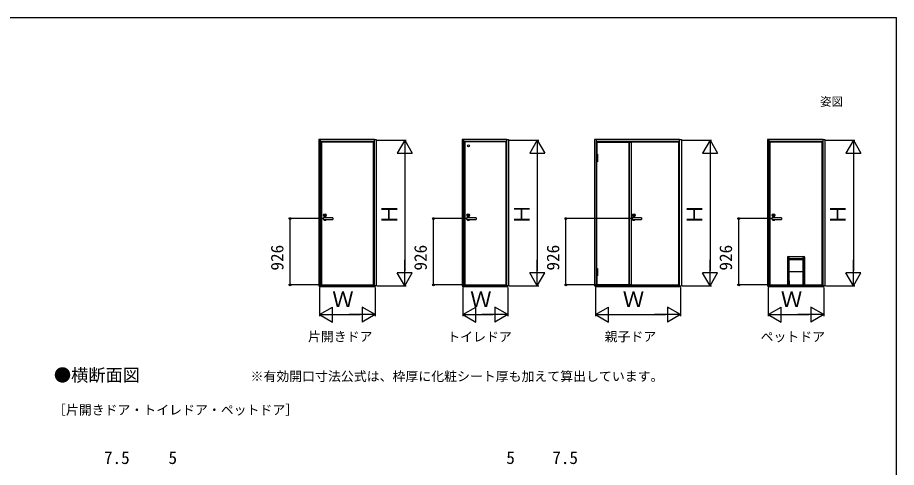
# Model space of a CAD drawing. Units: millimetres, scale not verified. Extents: x -525 to 525, y -783 to 779.
# Drawn here: x -88 to 525, y 433 to 747 of the extents above; entities that cross this region are included whole.
import ezdxf
from ezdxf.enums import TextEntityAlignment as Align

# ---------------------------------------------------------------- set-up
doc = ezdxf.new("R2010")
doc.units = ezdxf.units.MM
doc.header["$LTSCALE"] = 4
for name, color, linetype in [('0-2_USER1', 3, 'Continuous'), ('0-6_YKK_A1', 4, 'Continuous'), ('0-7_YKK_D', 6, 'Continuous'), ('0-8_YKK_ZWAK', 7, 'Continuous')]:
    doc.layers.add(name, color=color, linetype=linetype)
doc.styles.add('ＭＳ ゴシック', font='')
doc.styles.get('ＭＳ ゴシック').set_extended_font_data('MS Gothic')

msp = doc.modelspace()

# ---------------------------------------------------------------- linework, layer by layer
at = {"layer": '0-6_YKK_A1'}
for p, q in [((160.901, 661.7), (123.301, 661.7)), ((123.301, 660.5), (160.901, 660.5)), ((123.651, 660.15), (160.551, 660.15)), ((160.551, 651.488), (160.551, 660.5)), ((253.3, 661.752), (223.301, 661.7)), ((223.301, 660.5), (253.3, 660.552)), ((223.651, 660.15), (252.95, 660.202)), ((252.95, 651.54), (252.95, 660.552)), ((373.8, 661.7), (315.7, 661.7)), ((315.7, 660.5), (373.8, 660.5)), ((316.05, 660.15), (373.45, 660.15)), ((373.45, 651.488), (373.45, 660.5)), ((473.8, 661.7), (436.2, 661.7)), ((436.2, 660.5), (473.8, 660.5)), ((436.55, 660.15), (473.45, 660.15)), ((473.45, 651.487), (473.45, 660.5)), ((160.301, 571.788), (160.301, 646.188)), ((160.551, 571.788), (160.551, 646.188)), ((252.7, 571.84), (252.7, 646.24)), ((252.95, 571.84), (252.95, 646.24)), ((373.2, 571.788), (373.2, 646.188)), ((373.45, 571.788), (373.45, 646.188)), ((473.2, 571.787), (473.2, 646.188)), ((473.45, 571.787), (473.45, 646.188)), ((125.351, 606.763), (125.351, 607.05)), ((131.801, 607.1), (125.401, 607.1)), ((126.351, 608.574), (126.351, 609.026)), ((126.451, 609.026), (126.351, 609.026)), ((126.351, 608.574), (126.451, 608.574)), ((126.451, 608.574), (126.451, 609.026)), ((131.851, 607.05), (131.851, 606.763)), ((225.351, 606.763), (225.351, 607.05)), ((231.801, 607.1), (225.401, 607.1)), ((226.351, 608.574), (226.351, 609.026)), ((226.451, 609.026), (226.351, 609.026)), ((226.351, 608.574), (226.451, 608.574)), ((226.451, 608.574), (226.451, 609.026)), ((231.851, 607.05), (231.851, 606.763)), ((340.75, 606.763), (340.75, 607.05)), ((347.2, 607.1), (340.8, 607.1)), ((341.75, 608.574), (341.75, 609.026)), ((341.85, 609.026), (341.75, 609.026)), ((341.75, 608.574), (341.85, 608.574)), ((341.85, 608.574), (341.85, 609.026)), ((347.25, 607.05), (347.25, 606.763)), ((438.25, 606.763), (438.25, 607.05)), ((444.7, 607.1), (438.3, 607.1)), ((439.25, 608.574), (439.25, 609.026)), ((439.35, 609.026), (439.25, 609.026)), ((439.25, 608.574), (439.35, 608.574)), ((439.35, 608.574), (439.35, 609.026)), ((444.75, 607.05), (444.75, 606.763)), ((125.351, 606.238), (125.351, 606.763)), ((125.351, 605.95), (125.351, 606.238)), ((125.401, 605.9), (131.801, 605.9)), ((225.351, 606.238), (225.351, 606.763)), ((225.351, 605.95), (225.351, 606.238)), ((225.401, 605.9), (231.801, 605.9)), ((340.75, 606.238), (340.75, 606.763)), ((340.75, 605.95), (340.75, 606.238)), ((340.8, 605.9), (347.2, 605.9)), ((438.25, 606.238), (438.25, 606.763)), ((438.25, 605.95), (438.25, 606.238)), ((438.3, 605.9), (444.7, 605.9)), ((448.95, 579.3), (448.95, 560.2)), ((449.6, 579.95), (460.403, 579.95)), ((449.605, 578.575), (449.605, 578.92)), ((449.605, 578.575), (449.605, 563.055)), ((449.605, 578.575), (460.395, 578.575)), ((449.638, 578.935), (449.653, 578.935)), ((450, 578.105), (450, 563.105)), ((460, 578.105), (450, 578.105)), ((450.05, 577.98), (450, 577.98)), ((450, 577.73), (450.05, 577.73)), ((450.05, 577.655), (450, 577.655)), ((450.05, 578.055), (459.95, 578.055)), ((450.05, 569.66), (450.05, 578.055)), ((450.235, 578.65), (450.235, 578.935)), ((459.765, 578.935), (459.765, 578.65)), ((459.95, 578.055), (459.95, 569.235)), ((460, 577.98), (459.95, 577.98)), ((459.95, 577.73), (460, 577.73)), ((460, 577.655), (459.95, 577.655)), ((460, 563.105), (460, 578.105)), ((460.395, 578.92), (460.395, 578.575)), ((460.395, 566.28), (460.395, 578.575)), ((461.05, 560.2), (461.05, 579.3)), ((373.45, 559.5), (373.45, 566.488)), ((450.05, 569.55), (450.05, 569.66)), ((450.05, 569.624), (450.495, 569.624)), ((450.495, 569.6), (450.05, 569.6)), ((450.05, 569.55), (450.05, 569.3)), ((450.05, 569.3), (450.05, 569.235)), ((450.495, 569.3), (450.05, 569.3)), ((450.05, 569.15), (450.17, 569.15)), ((450.05, 563.055), (450.05, 569.15)), ((450.075, 569.15), (450.52, 569.15)), ((450.1, 569.185), (450.445, 569.185)), ((450.495, 569.685), (450.495, 569.66)), ((450.495, 569.685), (459.505, 569.685)), ((450.495, 569.65), (450.495, 569.66)), ((450.495, 569.65), (450.495, 569.6)), ((450.495, 569.3), (450.495, 569.6)), ((450.495, 569.585), (450.53, 569.585)), ((450.495, 569.315), (450.53, 569.315)), ((450.495, 569.3), (450.495, 569.235)), ((450.52, 569.15), (450.53, 569.15)), ((450.53, 569.585), (450.53, 569.315)), ((450.53, 569.315), (450.53, 569.15)), ((459.47, 569.65), (459.47, 569.585)), ((459.47, 569.315), (459.47, 569.585)), ((459.47, 569.585), (459.505, 569.585)), ((459.47, 569.315), (459.505, 569.315)), ((459.47, 569.15), (459.47, 569.315)), ((459.47, 569.15), (459.48, 569.15)), ((459.48, 569.15), (459.925, 569.15)), ((459.505, 569.685), (459.505, 569.235)), ((459.95, 569.624), (459.505, 569.624)), ((459.95, 569.6), (459.505, 569.6)), ((459.95, 569.3), (459.505, 569.3)), ((459.555, 569.185), (459.9, 569.185)), ((459.8, 569.15), (459.95, 569.15)), ((459.95, 569.15), (459.95, 563.05)), ((460.395, 565.28), (460.395, 566.28)), ((460.395, 562.955), (460.395, 565.28)), ((122.651, 558.9), (122.651, 559.5)), ((123.651, 559.5), (122.651, 559.5)), ((161.551, 558.9), (122.651, 558.9)), ((160.551, 559.675), (123.651, 559.675)), ((123.651, 559.675), (123.651, 559.5)), ((160.551, 559.675), (160.551, 559.5)), ((160.551, 559.5), (161.551, 559.5)), ((161.551, 558.9), (161.551, 559.5)), ((222.651, 558.9), (222.651, 559.5)), ((223.651, 559.5), (222.651, 559.5)), ((253.95, 558.952), (222.651, 558.9)), ((252.95, 559.727), (223.651, 559.675)), ((223.651, 559.675), (223.651, 559.5)), ((252.95, 559.727), (252.95, 559.552)), ((252.95, 559.552), (253.95, 559.552)), ((253.95, 558.952), (253.95, 559.552)), ((315.05, 558.9), (315.05, 559.5)), ((374.45, 558.9), (315.05, 558.9)), ((373.45, 559.675), (316.05, 559.675)), ((373.45, 559.675), (373.45, 559.5)), ((373.45, 559.5), (375, 559.5)), ((374.45, 558.9), (374.45, 559.5)), ((435.55, 558.9), (435.55, 559.5)), ((436.55, 559.5), (435.55, 559.5)), ((474.45, 558.9), (435.55, 558.9)), ((473.45, 559.675), (436.55, 559.675)), ((436.55, 559.675), (436.55, 559.5)), ((448.95, 560.2), (449.375, 560.2)), ((449.375, 560.2), (449.605, 560.2)), ((449.605, 563.055), (449.605, 562.955)), ((449.605, 563.055), (449.95, 563.055)), ((449.605, 562.955), (449.73, 562.955)), ((449.605, 562.955), (449.605, 562.555)), ((449.605, 562.555), (449.605, 562.455)), ((449.605, 562.555), (449.67, 562.555)), ((449.605, 562.455), (449.605, 561.1)), ((449.67, 562.455), (449.605, 562.455)), ((449.605, 561.1), (449.67, 561.2)), ((449.605, 561.1), (449.605, 561.03)), ((449.605, 561.03), (449.605, 560.93)), ((449.638, 561.03), (449.605, 561.03)), ((449.605, 560.93), (449.605, 560.83)), ((449.73, 560.93), (449.605, 560.93)), ((449.605, 560.83), (449.605, 560.53)), ((449.605, 560.53), (449.73, 560.53)), ((449.605, 560.53), (449.605, 560.43)), ((449.605, 560.43), (449.73, 560.43)), ((449.605, 560.43), (449.605, 560.2)), ((449.605, 560.2), (450, 560.2)), ((449.67, 561.08), (449.638, 561.03)), ((449.805, 562.7), (449.67, 562.565)), ((449.67, 562.565), (449.67, 562.555)), ((449.67, 562.555), (449.67, 562.28)), ((449.67, 562.28), (449.67, 561.28)), ((449.67, 561.28), (449.67, 560.995)), ((449.67, 560.995), (449.735, 560.93)), ((449.73, 560.43), (449.805, 560.43)), ((449.735, 560.93), (449.805, 560.86)), ((449.805, 562.88), (449.805, 562.7)), ((449.885, 562.78), (449.805, 562.7)), ((449.805, 560.86), (449.885, 560.78)), ((449.805, 560.855), (449.805, 560.605)), ((449.805, 560.43), (449.95, 560.43)), ((449.885, 562.78), (449.96, 562.78)), ((449.885, 562.28), (449.885, 562.78)), ((449.885, 562.28), (449.96, 562.28)), ((449.885, 560.78), (449.885, 561.28)), ((449.885, 561.28), (449.96, 561.28)), ((449.885, 560.78), (449.96, 560.78)), ((449.96, 562.78), (449.96, 562.28)), ((449.96, 562.78), (450.05, 562.78)), ((449.96, 562.28), (449.96, 561.28)), ((449.96, 561.28), (449.96, 560.78)), ((449.96, 560.78), (450.05, 560.78)), ((450, 560.38), (450, 560.2)), ((450.05, 563.055), (450.14, 563.055)), ((450.05, 562.78), (450.14, 562.78)), ((450.05, 562.78), (450.05, 560.78)), ((450.05, 560.78), (450.14, 560.78)), ((450.05, 560.4), (450.05, 560.505)), ((450.05, 560.505), (450.14, 560.505)), ((450.14, 563.055), (450.14, 560.505)), ((450.2, 560.25), (459.8, 560.25)), ((459.85, 560.4), (459.85, 560.401)), ((459.86, 563.05), (459.95, 563.05)), ((459.86, 560.5), (459.86, 563.05)), ((459.86, 562.78), (459.95, 562.78)), ((459.86, 560.78), (459.95, 560.78)), ((459.86, 560.5), (459.95, 560.5)), ((459.95, 560.78), (459.95, 562.78)), ((459.95, 562.78), (460.04, 562.78)), ((459.95, 560.78), (460.04, 560.78)), ((459.95, 560.5), (459.95, 560.4)), ((460, 560.2), (460, 560.38)), ((460, 560.2), (460.395, 560.2)), ((460.04, 562.78), (460.115, 562.78)), ((460.04, 562.28), (460.04, 562.78)), ((460.04, 561.28), (460.115, 561.28)), ((460.04, 560.78), (460.04, 561.28)), ((460.04, 560.78), (460.115, 560.78)), ((460.05, 563.055), (460.106, 563.055)), ((460.05, 560.43), (460.195, 560.43)), ((460.106, 563.055), (460.395, 563.055)), ((460.115, 562.78), (460.115, 562.28)), ((460.195, 562.7), (460.115, 562.78)), ((460.115, 561.28), (460.115, 560.78)), ((460.115, 560.78), (460.195, 560.86)), ((460.195, 562.7), (460.195, 562.88)), ((460.33, 562.565), (460.195, 562.7)), ((460.195, 560.86), (460.265, 560.93)), ((460.195, 560.605), (460.195, 560.855)), ((460.195, 560.43), (460.27, 560.43)), ((460.265, 560.93), (460.33, 560.995)), ((460.27, 562.955), (460.395, 562.955)), ((460.395, 560.93), (460.27, 560.93)), ((460.27, 560.53), (460.395, 560.53)), ((460.27, 560.43), (460.395, 560.43)), ((460.33, 562.455), (460.33, 562.565)), ((460.33, 562.555), (460.395, 562.555)), ((460.33, 561.28), (460.33, 562.455)), ((460.33, 560.995), (460.33, 561.28)), ((460.33, 561.2), (460.395, 561.1)), ((460.362, 561.03), (460.33, 561.08)), ((460.362, 561.03), (460.395, 561.03)), ((460.395, 562.655), (460.395, 563.055)), ((460.395, 562.555), (460.395, 562.655)), ((460.395, 561.03), (460.395, 562.455)), ((460.395, 560.93), (460.395, 561.03)), ((460.395, 560.83), (460.395, 560.93)), ((460.395, 560.53), (460.395, 560.83)), ((460.395, 560.43), (460.395, 560.53)), ((460.395, 560.43), (460.395, 560.2)), ((460.395, 560.2), (461.05, 560.2)), ((473.45, 559.675), (473.45, 559.5)), ((473.45, 559.5), (474.45, 559.5)), ((474.45, 558.9), (474.45, 559.5))]:
    msp.add_line(p, q, dxfattribs=at)
for points in [[(122.101, 559.5), (123.301, 559.5), (123.301, 661.7), (122.101, 661.7)], [(162.101, 559.5), (160.901, 559.5), (160.901, 661.7), (162.101, 661.7)], [(222.101, 559.5), (223.301, 559.5), (223.301, 661.7), (222.101, 661.7)], [(254.5, 559.552), (253.3, 559.552), (253.3, 661.752), (254.5, 661.752)], [(340.05, 560.2), (338.7, 560.2), (338.7, 659.9), (340.05, 659.9)], [(435, 559.5), (436.2, 559.5), (436.2, 661.7), (435, 661.7)], [(475, 559.5), (473.8, 559.5), (473.8, 661.7), (475, 661.7)], [(160.096, 648.738), (160.806, 648.738), (160.806, 651.488), (160.096, 651.488)], [(252.495, 648.79), (253.205, 648.79), (253.205, 651.54), (252.495, 651.54)], [(316.505, 648.738), (315.795, 648.738), (315.795, 651.488), (316.505, 651.488)], [(372.995, 648.738), (373.705, 648.738), (373.705, 651.488), (372.995, 651.488)], [(472.995, 648.737), (473.705, 648.737), (473.705, 651.487), (472.995, 651.487)], [(160.093, 648.663), (160.808, 648.663), (160.808, 648.738), (160.093, 648.738)], [(160.096, 646.188), (160.806, 646.188), (160.806, 648.663), (160.096, 648.663)], [(252.492, 648.715), (253.207, 648.715), (253.207, 648.79), (252.492, 648.79)], [(252.495, 646.24), (253.205, 646.24), (253.205, 648.715), (252.495, 648.715)], [(316.507, 648.663), (315.792, 648.663), (315.792, 648.738), (316.507, 648.738)], [(316.505, 646.188), (315.795, 646.188), (315.795, 648.663), (316.505, 648.663)], [(372.992, 648.663), (373.707, 648.663), (373.707, 648.738), (372.992, 648.738)], [(372.995, 646.188), (373.705, 646.188), (373.705, 648.663), (372.995, 648.663)], [(472.992, 648.662), (473.707, 648.662), (473.707, 648.737), (472.992, 648.737)], [(472.995, 646.188), (473.705, 646.188), (473.705, 648.662), (472.995, 648.662)], [(160.096, 569.038), (160.806, 569.038), (160.806, 571.788), (160.096, 571.788)], [(252.495, 569.09), (253.205, 569.09), (253.205, 571.84), (252.495, 571.84)], [(316.505, 569.038), (315.795, 569.038), (315.795, 571.788), (316.505, 571.788)], [(372.995, 569.038), (373.705, 569.038), (373.705, 571.788), (372.995, 571.788)], [(472.995, 569.037), (473.705, 569.037), (473.705, 571.787), (472.995, 571.787)], [(160.093, 568.963), (160.808, 568.963), (160.808, 569.038), (160.093, 569.038)], [(160.096, 566.488), (160.806, 566.488), (160.806, 568.963), (160.096, 568.963)], [(252.492, 569.015), (253.207, 569.015), (253.207, 569.09), (252.492, 569.09)], [(252.495, 566.54), (253.205, 566.54), (253.205, 569.015), (252.495, 569.015)], [(316.507, 568.963), (315.792, 568.963), (315.792, 569.038), (316.507, 569.038)], [(316.505, 566.488), (315.795, 566.488), (315.795, 568.963), (316.505, 568.963)], [(372.992, 568.963), (373.707, 568.963), (373.707, 569.038), (372.992, 569.038)], [(372.995, 566.488), (373.705, 566.488), (373.705, 568.963), (372.995, 568.963)], [(472.992, 568.962), (473.707, 568.962), (473.707, 569.037), (472.992, 569.037)], [(472.995, 566.487), (473.705, 566.487), (473.705, 568.962), (472.995, 568.962)]]:
    msp.add_lwpolyline(points, close=True, dxfattribs=at)
for points in [[(122.651, 559.5), (123.651, 559.5), (123.651, 660.5)], [(160.301, 651.488), (160.301, 659.9), (123.901, 659.9), (123.901, 560.2), (160.301, 560.2), (160.301, 566.488)], [(222.651, 559.5), (223.651, 559.5), (223.651, 660.5)], [(252.7, 651.54), (252.7, 659.952), (223.901, 659.9), (223.901, 560.2), (252.7, 560.252), (252.7, 566.54)], [(315.7, 559.5), (315.7, 661.7), (314.5, 661.7), (314.5, 559.5)], [(315.05, 559.5), (316.05, 559.5), (316.05, 660.5)], [(316.3, 651.488), (316.3, 659.9), (338.7, 659.9), (338.7, 560.2), (316.3, 560.2), (316.3, 566.488)], [(373.2, 651.488), (373.2, 659.9), (340.05, 659.9), (340.05, 560.2), (373.2, 560.2), (373.2, 566.488)], [(373.8, 559.5), (373.8, 661.7), (375, 661.7), (375, 559.5)], [(435.55, 559.5), (436.55, 559.5), (436.55, 660.5)], [(473.2, 651.487), (473.2, 659.9), (436.8, 659.9), (436.8, 560.2), (473.2, 560.2), (473.2, 566.487)], [(131.851, 606.763), (131.851, 606.238), (131.851, 605.95)], [(231.851, 606.763), (231.851, 606.238), (231.851, 605.95)], [(347.25, 606.763), (347.25, 606.238), (347.25, 605.95)], [(444.75, 606.763), (444.75, 606.238), (444.75, 605.95)], [(161.551, 559.5), (160.551, 559.5), (160.551, 566.488)], [(253.95, 559.552), (252.95, 559.552), (252.95, 566.54)], [(450.53, 569.585), (450.53, 569.65), (459.47, 569.65)], [(474.45, 559.5), (473.45, 559.5), (473.45, 566.487)], [(316.05, 559.675), (316.05, 559.5), (314.5, 559.5)], [(460.04, 561.28), (460.04, 562.28), (460.115, 562.28)], [(460.33, 562.455), (460.395, 562.455), (460.395, 562.555)]]:
    msp.add_lwpolyline(points, dxfattribs=at)
for centre, radius in [((226.551, 657.25), 0.8), ((126.401, 608.95), 0.95), ((126.401, 608.8), 0.253), ((226.401, 608.95), 0.95), ((226.401, 608.8), 0.253), ((341.8, 608.95), 0.95), ((341.8, 608.8), 0.253), ((439.3, 608.95), 0.95), ((439.3, 608.8), 0.253), ((449.92, 578.935), 0.282), ((460.08, 578.935), 0.282)]:
    msp.add_circle(centre, radius, dxfattribs=at)
for centre, radius, start, end in [((126.401, 606.5), 1.175, 153.33134, 206.66866), ((125.401, 607.05), 0.05, 90, 180), ((126.401, 606.5), 1.175, 30.70636, 149.36289), ((131.801, 607.05), 0.05, 0, 90), ((226.401, 606.5), 1.175, 153.33134, 206.66866), ((225.401, 607.05), 0.05, 90, 180), ((226.401, 606.5), 1.175, 30.70636, 149.36289), ((231.801, 607.05), 0.05, 0, 90), ((341.8, 606.5), 1.175, 153.33134, 206.66866), ((340.8, 607.05), 0.05, 90, 180), ((341.8, 606.5), 1.175, 30.70636, 149.36289), ((347.2, 607.05), 0.05, 0, 90), ((439.3, 606.5), 1.175, 153.33134, 206.66866), ((438.3, 607.05), 0.05, 90, 180), ((439.3, 606.5), 1.175, 30.70636, 149.36289), ((444.7, 607.05), 0.05, 0, 90), ((125.401, 605.95), 0.05, 180, 270), ((126.401, 606.5), 1.175, 210.63711, 329.29364), ((131.801, 605.95), 0.05, 270, 0), ((225.401, 605.95), 0.05, 180, 270), ((226.401, 606.5), 1.175, 210.63711, 329.29364), ((231.801, 605.95), 0.05, 270, 0), ((340.8, 605.95), 0.05, 180, 270), ((341.8, 606.5), 1.175, 210.63711, 329.29364), ((347.2, 605.95), 0.05, 270, 0), ((438.3, 605.95), 0.05, 180, 270), ((439.3, 606.5), 1.175, 210.63711, 329.29364), ((444.7, 605.95), 0.05, 270, 0), ((449.6, 579.3), 0.65, 90, 180), ((449.92, 578.935), 0.315, 0, 182.69614), ((450.31, 578.65), 0.075, 180, 270), ((459.69, 578.65), 0.075, 270, 0), ((460.08, 578.935), 0.315, 357.30386, 180), ((460.4, 579.3), 0.65, 0, 90), ((450.1, 569.235), 0.05, 180, 270), ((450.445, 569.235), 0.05, 270, 0), ((459.555, 569.235), 0.05, 180, 270), ((459.9, 569.235), 0.05, 270, 0), ((449.73, 562.88), 0.075, 0, 90), ((449.73, 560.605), 0.075, 270, 0), ((449.95, 563.105), 0.05, 270, 0), ((449.95, 560.38), 0.05, 0, 90), ((450.2, 560.4), 0.15, 180, 270), ((459.8, 560.4), 0.15, 270, 0), ((460.05, 563.105), 0.05, 180, 270), ((460.05, 560.38), 0.05, 90, 180), ((460.27, 562.88), 0.075, 90, 180), ((460.27, 560.605), 0.075, 180, 270)]:
    msp.add_arc(centre, radius, start, end, dxfattribs=at)
at = {"layer": '0-7_YKK_D'}
for p, q in [((162.551, 661.15), (183.101, 661.15)), ((182.101, 661.15), (176.851, 652.057)), ((182.101, 661.15), (187.351, 652.057)), ((182.101, 661.15), (182.101, 642.963)), ((254.95, 661.202), (275.5, 661.202)), ((274.5, 661.202), (269.25, 652.109)), ((274.5, 661.202), (279.75, 652.109)), ((274.5, 661.202), (274.5, 643.016)), ((375.45, 661.15), (396, 661.15)), ((395, 661.15), (389.75, 652.057)), ((395, 661.15), (400.25, 652.057)), ((395, 661.15), (395, 642.963)), ((475.45, 661.15), (496, 661.15)), ((495, 661.15), (489.75, 652.057)), ((495, 661.15), (500.25, 652.057)), ((495, 661.15), (495, 642.963)), ((176.851, 652.057), (187.351, 652.057)), ((182.101, 650.65), (182.101, 570)), ((269.25, 652.109), (279.75, 652.109)), ((274.5, 650.702), (274.5, 570.052)), ((389.75, 652.057), (400.25, 652.057)), ((395, 650.65), (395, 570)), ((489.75, 652.057), (500.25, 652.057)), ((495, 650.65), (495, 570)), ((125.401, 606.5), (101.101, 606.5)), ((102.101, 560.2), (102.101, 606.5)), ((225.401, 606.5), (201.101, 606.5)), ((202.101, 560.2), (202.101, 606.5)), ((340.8, 606.5), (293.5, 606.5)), ((294.5, 560.2), (294.5, 606.5)), ((438.3, 606.5), (414, 606.5)), ((415, 560.2), (415, 606.5)), ((182.101, 559.5), (182.101, 577.687)), ((274.5, 559.552), (274.5, 577.739)), ((395, 559.5), (395, 577.687)), ((495, 559.5), (495, 577.687)), ((182.101, 559.5), (176.851, 568.593)), ((187.351, 568.593), (176.851, 568.593)), ((182.101, 559.5), (187.351, 568.593)), ((274.5, 559.552), (269.25, 568.645)), ((279.75, 568.645), (269.25, 568.645)), ((274.5, 559.552), (279.75, 568.645)), ((395, 559.5), (389.75, 568.593)), ((400.25, 568.593), (389.75, 568.593)), ((395, 559.5), (400.25, 568.593)), ((495, 559.5), (489.75, 568.593)), ((500.25, 568.593), (489.75, 568.593)), ((495, 559.5), (500.25, 568.593)), ((122.901, 560.2), (101.101, 560.2)), ((122.651, 558.5), (122.651, 538.5)), ((161.551, 558.5), (161.551, 538.5)), ((162.551, 559.5), (183.101, 559.5)), ((222.901, 560.2), (201.101, 560.2)), ((222.651, 558.5), (222.651, 538.5)), ((253.95, 558.552), (253.95, 538.5)), ((254.95, 559.552), (275.5, 559.552)), ((338.3, 560.2), (293.5, 560.2)), ((315.05, 558.5), (315.05, 538.5)), ((374.45, 558.5), (374.45, 538.5)), ((375.45, 559.5), (396, 559.5)), ((435.8, 560.2), (414, 560.2)), ((435.55, 558.5), (435.55, 538.5)), ((474.45, 558.5), (474.45, 538.5)), ((475.45, 559.5), (496, 559.5)), ((122.651, 539.5), (131.744, 544.75)), ((122.651, 539.5), (131.744, 534.25)), ((122.651, 539.5), (140.837, 539.5)), ((131.744, 534.25), (131.744, 544.75)), ((133.151, 539.5), (151.051, 539.5)), ((161.551, 539.5), (143.364, 539.5)), ((161.551, 539.5), (152.457, 544.75)), ((152.457, 544.75), (152.457, 534.25)), ((161.551, 539.5), (152.457, 534.25)), ((222.651, 539.5), (231.744, 544.75)), ((222.651, 539.5), (231.744, 534.25)), ((222.651, 539.5), (240.837, 539.5)), ((231.744, 534.25), (231.744, 544.75)), ((233.151, 539.5), (243.45, 539.5)), ((253.95, 539.5), (235.763, 539.5)), ((253.95, 539.5), (244.857, 544.75)), ((244.857, 544.75), (244.857, 534.25)), ((253.95, 539.5), (244.857, 534.25)), ((315.05, 539.5), (324.143, 544.75)), ((315.05, 539.5), (324.143, 534.25)), ((315.05, 539.5), (333.237, 539.5)), ((324.143, 534.25), (324.143, 544.75)), ((325.55, 539.5), (363.95, 539.5)), ((374.45, 539.5), (356.263, 539.5)), ((374.45, 539.5), (365.357, 544.75)), ((365.357, 544.75), (365.357, 534.25)), ((374.45, 539.5), (365.357, 534.25)), ((435.55, 539.5), (444.643, 544.75)), ((435.55, 539.5), (444.643, 534.25)), ((435.55, 539.5), (453.737, 539.5)), ((444.643, 534.25), (444.643, 544.75)), ((446.05, 539.5), (463.95, 539.5)), ((474.45, 539.5), (456.263, 539.5)), ((474.45, 539.5), (465.357, 544.75)), ((465.357, 544.75), (465.357, 534.25)), ((474.45, 539.5), (465.357, 534.25))]:
    msp.add_line(p, q, dxfattribs=at)
for centre in [(102.101, 606.5), (202.101, 606.5), (294.5, 606.5), (415, 606.5), (102.101, 560.2), (202.101, 560.2), (294.5, 560.2), (415, 560.2)]:
    msp.add_circle(centre, 0.637, dxfattribs=at)
at = {"layer": '0-8_YKK_ZWAK'}
msp.add_line((-525, 746.7), (525, 746.7), dxfattribs=at)
msp.add_lwpolyline([(-525, -783.3), (525, -783.3), (525, 746.7)], dxfattribs=at)

# ---------------------------------------------------------------- texts
at = {"layer": '0-2_USER1', "style": 'ＭＳ ゴシック'}
for s, height, p in [('姿図', 5.865, (471.727, 683.336)), ('片開きドア', 6.598, (114.571, 518.919)), ('トイレドア', 6.598, (211.741, 518.765)), ('親子ドア', 6.598, (321.477, 518.919)), ('ペットドア', 6.598, (430.253, 518.816)), ('●横断面図', 8.798, (-62.636, 490.268)), ('※有効開口寸法公式は、枠厚に化粧シート厚も加えて算出しています。', 6.598, (74.541, 491.208)), ('［片開きドア・トイレドア・ペットドア］', 6.598, (-63.25, 467.771))]:
    msp.add_text(s, height=height, dxfattribs=at).set_placement(p, align=Align.BOTTOM_LEFT)
at = {"layer": '0-7_YKK_D', "style": 'ＭＳ ゴシック'}
for s, height, p in [('Ｈ', 11, (180.101, 601.973)), ('Ｈ', 11, (272.5, 602.025)), ('Ｈ', 11, (393, 601.973)), ('Ｈ', 11, (493, 601.973)), ('926', 8.798, (100.101, 570.259)), ('926', 8.798, (200.101, 570.259)), ('926', 8.798, (292.5, 570.259)), ('926', 8.798, (413, 570.259))]:
    msp.add_text(s, height=height, rotation=90, dxfattribs=at).set_placement(p, align=Align.BOTTOM_LEFT)
for s, height, p in [('Ｗ', 11, (131.447, 541.5)), ('Ｗ', 11, (227.647, 541.5)), ('Ｗ', 11, (334.097, 541.5)), ('Ｗ', 11, (444.347, 541.5)), ('7.5', 8.798, (-27.722, 432.7)), ('5', 8.798, (17.284, 432.7)), ('5', 8.798, (252.899, 432.7)), ('7.5', 8.798, (284.941, 432.7))]:
    msp.add_text(s, height=height, dxfattribs=at).set_placement(p, align=Align.BOTTOM_LEFT)

doc.saveas('drawing.dxf')
